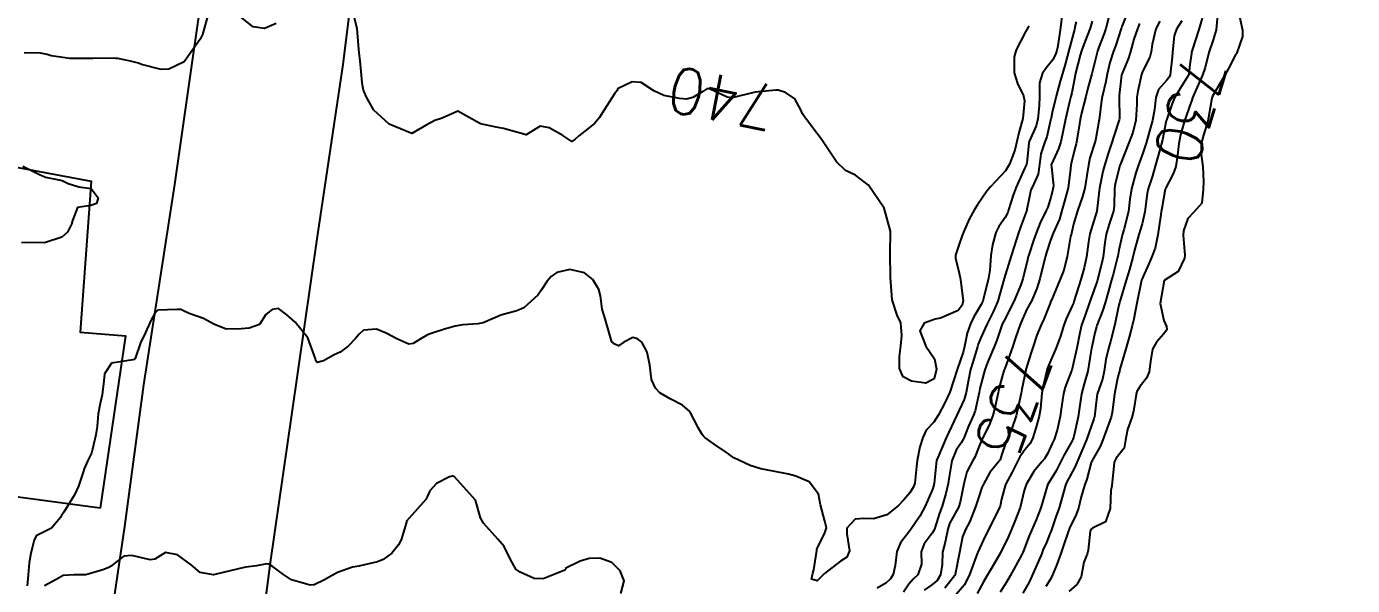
# Model space of a CAD drawing. Header units: metres. Extents: x 318500 to 325275, y 7408834 to 7428799.
# Drawn here: x 323706.7 to 323822.7, y 7420211.5 to 7420260.4 of the extents above; entities that cross this region are included whole.
import ezdxf
from ezdxf.enums import TextEntityAlignment as Align

# ---------------------------------------------------------------- set-up
doc = ezdxf.new("R2010")
doc.units = ezdxf.units.M
doc.header["$MEASUREMENT"] = 0
for name, color, linetype in [('Cotas', 45, 'Continuous'), ('Curvas de Nivel 1m', 11, 'Continuous'), ('Curvas de Nivel 5m', 15, 'Continuous'), ('Edificações', 30, 'Continuous'), ('Linha Férrea', 20, 'Continuous'), ('Vias Primárias', 230, 'Continuous')]:
    doc.layers.add(name, color=color, linetype=linetype)
doc.styles.add('Style-STANDARD', font='STANDARD.shx')

msp = doc.modelspace()

# ---------------------------------------------------------------- linework, layer by layer
at = {"layer": 'Curvas de Nivel 1m', "flags": 128}
for points, elevation in [([(323797.32, 7420261.49), (323797.16, 7420260.26), (323796.93, 7420258.68), (323796.84, 7420258.27), (323796.76, 7420258.01), (323796.5, 7420257.44), (323795.97, 7420256.8), (323795.59, 7420256.28), (323795.33, 7420255.42), (323795.31, 7420254.28), (323795.29, 7420253.43), (323795.17, 7420252.28), (323795.03, 7420251.68), (323794.41, 7420250.29), (323794.4, 7420250.15), (323794.22, 7420248.44), (323794.18, 7420248.29), (323794.01, 7420247.93), (323793.27, 7420246.31), (323793.03, 7420245.62), (323792.62, 7420244.32), (323792.54, 7420244.1), (323792.31, 7420243.65), (323791.77, 7420242.86), (323791.5, 7420242.33), (323791.21, 7420241.27), (323791.06, 7420240.34), (323790.97, 7420239.06), (323790.86, 7420238.34), (323790.43, 7420236.56), (323790.36, 7420236.35), (323790.21, 7420236.04), (323789.59, 7420234.96), (323789.29, 7420234.36), (323789, 7420233.54), (323788.76, 7420232.36), (323788.63, 7420231.88), (323788.13, 7420230.37), (323787.49, 7420228.38), (323787.04, 7420227.44), (323786.5, 7420226.39), (323786.07, 7420225.75), (323785.42, 7420225.05), (323785.12, 7420224.41), (323784.86, 7420223.59), (323784.61, 7420222.41), (323784.56, 7420221.87), (323784.41, 7420220.42), (323784.31, 7420220.1), (323783.99, 7420219.57), (323783.44, 7420218.97), (323782.96, 7420218.44), (323781.96, 7420217.65), (323780.8, 7420217.31), (323779.96, 7420217.33), (323779.18, 7420217.26), (323778.47, 7420216.49), (323778.47, 7420215.97), (323778.7, 7420214.49), (323778.46, 7420213.95), (323777.91, 7420213.58), (323776.52, 7420212.52), (323775.88, 7420211.86), (323775.38, 7420212.03), (323775.5, 7420212.54), (323775.59, 7420212.84), (323775.83, 7420214.53), (323775.84, 7420214.61), (323775.92, 7420214.85), (323776.5, 7420215.97), (323776.68, 7420216.52), (323776.53, 7420217.1), (323776.16, 7420218.53), (323775.98, 7420219.45), (323775.18, 7420220.54), (323774.01, 7420221.04), (323773.36, 7420221.21), (323772.01, 7420221.47), (323770.95, 7420221.66), (323770.02, 7420221.96), (323768.59, 7420222.63), (323768.26, 7420222.86), (323768.03, 7420223.04), (323766.87, 7420223.82), (323766.05, 7420224.41), (323765.91, 7420224.53), (323765.81, 7420224.66), (323765.5, 7420225.22), (323764.72, 7420226.68), (323764.09, 7420227.23), (323763.02, 7420227.79), (323762.1, 7420228.31), (323761.73, 7420228.72), (323761.37, 7420229.48), (323761.23, 7420230.73), (323761, 7420231.88), (323760.52, 7420232.74), (323760.16, 7420233.05), (323759.74, 7420233.17), (323758.96, 7420232.76), (323758.48, 7420232.44), (323758.16, 7420232.57), (323757.91, 7420232.77), (323757.79, 7420233.16), (323757.31, 7420234.78), (323757.06, 7420235.65), (323756.91, 7420236.79), (323756.77, 7420237.35), (323756.23, 7420238.23), (323755.5, 7420238.81), (323754.24, 7420239.12), (323753.08, 7420238.84), (323752.6, 7420238.48), (323752.23, 7420238.09), (323751.75, 7420237.32), (323751.44, 7420236.86), (323750.2, 7420235.76), (323749.59, 7420235.49), (323748.19, 7420235.11), (323747.71, 7420234.91), (323746.65, 7420234.45), (323746.18, 7420234.36), (323744.87, 7420234.26), (323744.18, 7420234.14), (323743.26, 7420233.88), (323742.17, 7420233.53), (323741.78, 7420233.38), (323741.12, 7420233), (323740.53, 7420232.63), (323740.15, 7420232.58), (323739.08, 7420233.03), (323738.17, 7420233.54), (323737.32, 7420233.9), (323736.17, 7420233.8), (323735.79, 7420233.44), (323735.47, 7420233.07), (323734.82, 7420232.41), (323734.14, 7420231.88), (323733.61, 7420231.63), (323732.67, 7420231.11), (323732.13, 7420230.98), (323732.01, 7420231.12), (323731.97, 7420231.29), (323731.3, 7420233.13), (323730.18, 7420234.5), (323729.47, 7420235.15), (323728.73, 7420235.69), (323728.19, 7420235.62), (323727.62, 7420235.18), (323727.06, 7420234.3), (323726.17, 7420233.97), (323725.47, 7420233.91), (323724.17, 7420233.88), (323723.09, 7420234.33), (323722.18, 7420234.81), (323720.91, 7420235.27), (323720.41, 7420235.5), (323720.19, 7420235.6), (323719.88, 7420235.6), (323718.19, 7420235.56), (323717.92, 7420235.3), (323717.58, 7420234.71), (323716.97, 7420233.32), (323716.7, 7420232.78), (323716.18, 7420231.33), (323716.13, 7420231.24), (323716, 7420231.2), (323714.13, 7420230.92), (323713.51, 7420229.97), (323713.45, 7420229.37), (323713.3, 7420228.15), (323713.12, 7420227.37), (323712.95, 7420226.48), (323712.87, 7420225.37), (323712.76, 7420224.65), (323712.47, 7420223.38), (323712.36, 7420223.04), (323712.01, 7420222.34), (323711.72, 7420221.66), (323711.64, 7420221.39), (323711.23, 7420220.15), (323710.89, 7420219.4), (323709.95, 7420217.89), (323709.76, 7420217.6), (323709.65, 7420217.41), (323708.87, 7420216.48), (323707.93, 7420216), (323707.54, 7420215.82), (323707.35, 7420215.44), (323707.05, 7420214.29), (323706.92, 7420213.44), (323706.84, 7420212.4), (323706.75, 7420211.45)], 739), ([(323801.43, 7420261.32), (323801.13, 7420260.2), (323800.99, 7420259.74), (323800.51, 7420258.56), (323800.39, 7420258.21), (323800.01, 7420256.69), (323799.89, 7420256.22), (323799.59, 7420255.09), (323799.37, 7420254.23), (323798.99, 7420252.79), (323798.87, 7420252.23), (323798.81, 7420251.85), (323798.55, 7420250.24), (323798.52, 7420250.11), (323798.39, 7420249.56), (323798.12, 7420248.49), (323798.07, 7420248.24), (323798.04, 7420247.92), (323797.82, 7420246.25), (323797.5, 7420245.08), (323797.29, 7420244.26), (323797.07, 7420243.5), (323796.51, 7420242.27), (323796.28, 7420241.68), (323795.95, 7420240.59), (323795.86, 7420240.27), (323795.52, 7420239.01), (323795.34, 7420238.28), (323795.08, 7420237.43), (323794.59, 7420236.29), (323794.46, 7420236.04), (323794.2, 7420235.57), (323793.62, 7420234.3), (323793.26, 7420233.22), (323792.96, 7420232.31), (323792.28, 7420230.45), (323792.24, 7420230.32), (323792.21, 7420230.24), (323792.13, 7420229.96), (323791.78, 7420228.66), (323791.7, 7420228.32), (323791.41, 7420227), (323791.24, 7420226.33), (323790.92, 7420225.48), (323790.33, 7420224.34), (323790.24, 7420224.16), (323790.05, 7420223.64), (323789.68, 7420222.7), (323789.47, 7420222.35), (323788.96, 7420221.41), (323788.71, 7420220.36), (323788.37, 7420218.75), (323788.27, 7420218.37), (323788.18, 7420218.16), (323787.97, 7420217.82), (323787.46, 7420216.88), (323787.31, 7420216.38), (323787.06, 7420215.26), (323786.84, 7420214.39), (323786.81, 7420213.29), (323786.66, 7420212.39), (323786.37, 7420211.91), (323785.89, 7420211.53), (323785.23, 7420211.06)], 736), ([(323809.55, 7420261.09), (323809.27, 7420260.1), (323808.68, 7420258.28), (323808.63, 7420258.11), (323808.61, 7420258.01), (323808.49, 7420257.04), (323808.4, 7420256.2), (323808.36, 7420256.11), (323807.64, 7420254.95), (323807.14, 7420254.12), (323806.93, 7420253.64), (323806.43, 7420252.17), (323806.42, 7420252.13), (323806.08, 7420250.46), (323805.99, 7420250.14), (323805.84, 7420249.58), (323805.45, 7420248.14), (323805.2, 7420247.31), (323804.83, 7420246.15), (323804.75, 7420245.75), (323804.54, 7420244.16), (323804.31, 7420243.09), (323804.03, 7420242.16), (323803.65, 7420240.8), (323803.48, 7420240.17), (323803.19, 7420239.11), (323802.91, 7420238.18), (323802.34, 7420236.31), (323802.31, 7420236.19), (323802.3, 7420236.11), (323802.21, 7420235.72), (323801.94, 7420234.45), (323801.88, 7420234.19), (323801.54, 7420232.82), (323801.37, 7420232.2), (323801.12, 7420231.23), (323800.98, 7420230.2), (323800.83, 7420229.5), (323800.38, 7420228.21), (323800.33, 7420227.99), (323800.13, 7420226.21), (323800.12, 7420226.17), (323800.08, 7420226.05), (323799.44, 7420224.22), (323799.03, 7420223.24), (323798.6, 7420222.23), (323798.42, 7420221.83), (323798.01, 7420221.06), (323797.71, 7420220.53), (323797.59, 7420220.24), (323797.25, 7420218.99), (323797.04, 7420218.25), (323796.76, 7420217.46), (323796.35, 7420216.26), (323796.24, 7420215.97), (323795.93, 7420215.23), (323795.63, 7420214.56), (323795.52, 7420214.27), (323795.24, 7420213.6), (323794.66, 7420212.28), (323794.41, 7420211.76), (323793.88, 7420210.8)], 731), ([(323812.68, 7420261.92), (323813.09, 7420260.04), (323813.08, 7420259.49), (323812.58, 7420258.05), (323812.55, 7420258.01), (323812.51, 7420257.95), (323811.85, 7420256.7), (323811.5, 7420256.06), (323810.46, 7420254.26), (323810.4, 7420254.08), (323810.12, 7420252.4), (323810.04, 7420252.09), (323809.66, 7420250.85), (323809.46, 7420250.09), (323809.46, 7420249.16), (323809.63, 7420248.09), (323809.66, 7420246.79), (323809.65, 7420246.09), (323809.52, 7420244.9), (323808.8, 7420244.1), (323808.31, 7420243.56), (323807.93, 7420242.49), (323807.89, 7420242.11), (323808.03, 7420240.35), (323808.02, 7420240.11), (323807.45, 7420238.92), (323806.24, 7420238.13), (323805.89, 7420236.13), (323806.2, 7420234.65), (323806.45, 7420234.13), (323806.48, 7420233.83), (323806.18, 7420233.45), (323805.56, 7420232.74), (323805.22, 7420232.14), (323805.05, 7420231.05), (323804.93, 7420230.15), (323804.68, 7420229.6), (323804.12, 7420228.9), (323803.85, 7420228.42), (323803.78, 7420228.16), (323803.55, 7420226.71), (323803.4, 7420226.17), (323803.01, 7420225.12), (323802.85, 7420224.18), (323802.74, 7420223.48), (323802.04, 7420222.61), (323801.9, 7420222.32), (323801.87, 7420222.19), (323801.69, 7420220.49), (323801.64, 7420220.19), (323801.58, 7420219.77), (323801.52, 7420218.19), (323801.11, 7420217.04), (323799.95, 7420216.49), (323799.81, 7420216.35), (323799.77, 7420216.21), (323799.59, 7420214.55), (323799.49, 7420214.22), (323799.21, 7420213.52), (323798.97, 7420212.22), (323798.58, 7420211.54), (323797.88, 7420210.94)], 729), ([(323798.54, 7420260.77), (323798.43, 7420260.34), (323798.42, 7420260.24), (323798.39, 7420260.1), (323797.88, 7420258.25), (323797.59, 7420257.16), (323797.33, 7420256.26), (323797.14, 7420255.59), (323796.77, 7420254.27), (323796.44, 7420252.84), (323796.35, 7420252.35), (323796.33, 7420252.27), (323795.96, 7420250.72), (323795.8, 7420250.28), (323795.44, 7420249.22), (323795.33, 7420248.28), (323795.21, 7420247.43), (323794.67, 7420246.29), (323794.57, 7420246.07), (323794.33, 7420244.9), (323794.23, 7420244.38), (323794.21, 7420244.29), (323793.7, 7420242.9), (323793.48, 7420242.3), (323793.1, 7420241.13), (323792.85, 7420240.31), (323792.24, 7420238.32), (323791.67, 7420236.33), (323791.27, 7420235.41), (323790.74, 7420234.34), (323790.57, 7420233.96), (323790.17, 7420233.07), (323789.96, 7420232.56), (323789.89, 7420232.35), (323789.48, 7420231.01), (323789.3, 7420230.35), (323789.08, 7420229.32), (323788.91, 7420228.36), (323788.72, 7420227.74), (323788.08, 7420226.37), (323787.16, 7420224.38), (323786.51, 7420222.86), (323786.32, 7420222.4), (323786.27, 7420222.15), (323786.11, 7420220.4), (323786, 7420219.94), (323785.53, 7420218.86), (323785.31, 7420218.41), (323784.84, 7420217.53), (323784.09, 7420216.42), (323784.04, 7420216.33), (323783.95, 7420216.22), (323783.15, 7420215.21), (323782.85, 7420214.44), (323782.68, 7420213.22), (323782.52, 7420212.44), (323782.3, 7420212.04), (323781.89, 7420211.68), (323781.12, 7420211.22)], 738), ([(323799.94, 7420260.82), (323799.76, 7420260.22), (323799.3, 7420259.01), (323799, 7420258.23), (323798.89, 7420257.85), (323798.48, 7420256.29), (323798.47, 7420256.25), (323798.15, 7420254.55), (323798.08, 7420254.25), (323797.96, 7420253.76), (323797.6, 7420252.25), (323797.4, 7420251.27), (323797.18, 7420250.26), (323796.98, 7420249.67), (323796.37, 7420248.33), (323796.35, 7420248.29), (323796.35, 7420248.27), (323796.37, 7420248.07), (323796.54, 7420246.46), (323796.53, 7420246.27), (323796.49, 7420246.12), (323796.34, 7420245.53), (323796.04, 7420244.56), (323795.92, 7420244.27), (323795.38, 7420243.2), (323795.02, 7420242.28), (323794.84, 7420241.73), (323794.35, 7420240.29), (323794.33, 7420240.23), (323794.26, 7420239.94), (323793.87, 7420238.3), (323793.7, 7420237.77), (323793.07, 7420236.31), (323792.19, 7420234.6), (323792.07, 7420234.32), (323791.58, 7420232.92), (323791.35, 7420232.33), (323790.78, 7420230.97), (323790.54, 7420230.34), (323790.45, 7420230.01), (323790.11, 7420228.69), (323790.04, 7420228.34), (323789.69, 7420226.74), (323789.55, 7420226.35), (323789.11, 7420225.4), (323788.69, 7420224.36), (323788.48, 7420223.94), (323788.04, 7420223.29), (323787.64, 7420222.38), (323787.42, 7420220.97), (323787.34, 7420220.38), (323787.13, 7420219.52), (323786.8, 7420218.39), (323786.58, 7420217.78), (323786.13, 7420216.4), (323786.08, 7420216.27), (323785.94, 7420216.05), (323785.23, 7420215.11), (323784.97, 7420214.41), (323784.99, 7420213.33), (323784.69, 7420212.41), (323784.28, 7420212.03), (323783.89, 7420211.57), (323783.42, 7420210.88)], 737), ([(323804.08, 7420260.62), (323803.89, 7420260.17), (323803.59, 7420259.25), (323803.3, 7420258.18), (323803.1, 7420257.59), (323802.52, 7420256.19), (323802.51, 7420256.16), (323802.48, 7420255.87), (323802.3, 7420254.34), (323802.29, 7420254.19), (323802.31, 7420252.31), (323802.29, 7420252.19), (323801.82, 7420250.78), (323801.64, 7420250.2), (323801.33, 7420249.26), (323801, 7420248.2), (323800.88, 7420247.69), (323800.58, 7420246.21), (323800.55, 7420246), (323800.35, 7420244.21), (323800.34, 7420244.19), (323800.32, 7420244.12), (323799.73, 7420242.22), (323799.61, 7420241.54), (323799.44, 7420240.22), (323799.23, 7420239.25), (323798.95, 7420238.23), (323798.37, 7420236.39), (323798.32, 7420236.24), (323798.29, 7420236.17), (323798.22, 7420235.98), (323797.66, 7420234.79), (323797.45, 7420234.25), (323797.16, 7420233.27), (323796.77, 7420232.26), (323796.15, 7420230.77), (323796, 7420230.41), (323795.96, 7420230.27), (323795.61, 7420228.79), (323795.53, 7420228.28), (323795.41, 7420226.96), (323795.3, 7420226.28), (323795.01, 7420225.23), (323794.7, 7420224.28), (323794.47, 7420223.86), (323794.05, 7420223.33), (323793.61, 7420222.72), (323793.41, 7420222.3), (323792.94, 7420221.38), (323792.36, 7420220.31), (323791.99, 7420219.03), (323791.89, 7420218.41), (323791.86, 7420218.32), (323791.22, 7420217.06), (323790.86, 7420216.33), (323790.55, 7420215.72), (323789.92, 7420214.38), (323789.91, 7420214.35), (323789.89, 7420214.32), (323789.18, 7420212.35), (323788.74, 7420211.5), (323787.87, 7420210.48)], 734), ([(323805.84, 7420260.84), (323805.51, 7420260.15), (323805.17, 7420258.8), (323805.1, 7420258.15), (323804.98, 7420257.67), (323804.49, 7420256.72), (323804.31, 7420256.34), (323804.25, 7420256.16), (323803.92, 7420254.71), (323803.85, 7420254.17), (323803.84, 7420253.56), (323803.74, 7420252.17), (323803.49, 7420251.1), (323803.15, 7420250.18), (323802.37, 7420248.26), (323802.35, 7420248.21), (323802.34, 7420248.19), (323801.95, 7420246.6), (323801.89, 7420246.19), (323801.86, 7420244.66), (323801.79, 7420244.2), (323801.43, 7420243.07), (323801.17, 7420242.2), (323801.03, 7420241.46), (323800.89, 7420240.2), (323800.79, 7420239.68), (323800.4, 7420238.21), (323800.36, 7420238.08), (323800.23, 7420237.68), (323799.71, 7420236.22), (323799.31, 7420235.12), (323799.01, 7420234.23), (323798.85, 7420233.56), (323798.59, 7420232.23), (323798.14, 7420230.31), (323798.12, 7420230.24), (323797.57, 7420228.8), (323797.42, 7420228.25), (323797.25, 7420227.1), (323797.13, 7420226.25), (323796.87, 7420225.06), (323796.6, 7420224.25), (323796.43, 7420223.88), (323796.04, 7420223.04), (323795.76, 7420222.54), (323795.53, 7420222.27), (323794.84, 7420221.45), (323794.15, 7420220.29), (323793.99, 7420219.77), (323793.64, 7420218.3), (323793.18, 7420217.09), (323792.84, 7420216.31), (323792.57, 7420215.68), (323791.92, 7420214.32), (323791.18, 7420213.06), (323790.74, 7420212.33), (323790.43, 7420211.8), (323789.88, 7420210.76)], 733), ([(323807.79, 7420260.87), (323807.31, 7420260.12), (323807.1, 7420259.55), (323806.97, 7420258.13), (323806.94, 7420257.69), (323806.76, 7420256.13), (323806.68, 7420255.93), (323806.47, 7420255.67), (323805.75, 7420254.85), (323805.5, 7420254.14), (323805.38, 7420253.09), (323805.21, 7420252.15), (323805.05, 7420251.52), (323804.65, 7420250.16), (323804.39, 7420249.37), (323803.96, 7420248.17), (323803.75, 7420247.55), (323803.36, 7420246.17), (323803.24, 7420245.27), (323803.12, 7420244.18), (323802.7, 7420242.58), (323802.58, 7420242.19), (323802.52, 7420241.96), (323802.28, 7420240.79), (323802.18, 7420240.28), (323802.16, 7420240.19), (323801.76, 7420238.68), (323801.63, 7420238.2), (323801.32, 7420237.11), (323801.07, 7420236.2), (323800.87, 7420235.54), (323800.35, 7420234.21), (323800.31, 7420234.09), (323800.18, 7420233.58), (323799.92, 7420232.46), (323799.86, 7420232.21), (323799.81, 7420231.87), (323799.56, 7420230.22), (323799.24, 7420229.11), (323799.01, 7420228.23), (323798.89, 7420227.43), (323798.72, 7420226.23), (323798.32, 7420224.49), (323798.24, 7420224.24), (323798.19, 7420224.11), (323798.05, 7420223.86), (323797.46, 7420222.83), (323797.16, 7420222.25), (323796.77, 7420221.5), (323796.03, 7420220.26), (323796.02, 7420220.24), (323796, 7420220.15), (323795.43, 7420218.27), (323795.03, 7420217.2), (323794.62, 7420216.28), (323794.42, 7420215.81), (323793.92, 7420214.49), (323793.87, 7420214.35), (323793.84, 7420214.29), (323793.75, 7420214.13), (323792.77, 7420212.31), (323792.44, 7420211.76), (323791.88, 7420210.89)], 732), ([(323758.69, 7420210.76), (323758.98, 7420211.86), (323758.64, 7420212.76), (323757.9, 7420213.48), (323756.84, 7420213.85), (323755.91, 7420213.82), (323755.13, 7420213.58), (323753.89, 7420212.98), (323753.84, 7420212.87), (323753.78, 7420212.82), (323751.88, 7420212.06), (323751.12, 7420212.09), (323749.89, 7420212.62), (323749.5, 7420212.88), (323749, 7420213.79), (323748.47, 7420214.89), (323747.93, 7420215.51), (323746.67, 7420216.92), (323746.42, 7420217.39), (323745.97, 7420218.93), (323744.13, 7420220.96), (323744, 7420221.04), (323743.92, 7420221.04), (323743.69, 7420220.96), (323742.56, 7420220.4), (323741.98, 7420219.74), (323741.75, 7420219.21), (323741.63, 7420218.99), (323739.95, 7420217.08), (323739.93, 7420217.01), (323739.48, 7420215.47), (323739.25, 7420215.02), (323738.65, 7420214.28), (323737.9, 7420213.74), (323737.4, 7420213.54), (323735.89, 7420213.19), (323735.78, 7420213.17), (323735.21, 7420213.07), (323733.89, 7420212.59), (323732.71, 7420211.94), (323731.87, 7420211.52), (323731.5, 7420211.5), (323729.88, 7420211.97), (323729.16, 7420212.43), (323728.17, 7420213.17), (323727.89, 7420213.34), (323727.7, 7420213.36), (323726.81, 7420213.19), (323725.89, 7420213.06), (323725.72, 7420213.04), (323723.88, 7420212.6), (323723.05, 7420212.4), (323721.88, 7420212.61), (323721.1, 7420213.26), (323719.9, 7420214.14), (323718.84, 7420214.35), (323717.9, 7420213.77), (323717.5, 7420213.7), (323715.9, 7420214.1), (323715.21, 7420214.02), (323714.32, 7420213.35), (323714.08, 7420213.16), (323713.89, 7420213.05), (323713.36, 7420212.83), (323711.88, 7420212.39), (323710.87, 7420212.39), (323709.88, 7420212.34), (323709.29, 7420212), (323708.26, 7420211.43)], 738)]:
    msp.add_lwpolyline(points, dxfattribs=dict(at, elevation=elevation))
at = {"layer": 'Curvas de Nivel 5m', "flags": 128}
for points, elevation in [([(323722.53, 7420261.25), (323722.09, 7420259.67), (323721.88, 7420259.26), (323720.48, 7420257.28), (323719.13, 7420256.63), (323718.47, 7420256.61), (323716.75, 7420257.05), (323716.48, 7420257.14), (323715.79, 7420257.34), (323714.67, 7420257.55), (323714.48, 7420257.57), (323714.27, 7420257.58), (323712.48, 7420257.55), (323710.63, 7420257.55), (323710.48, 7420257.56), (323708.85, 7420257.8), (323708.48, 7420257.91), (323707.91, 7420258.02), (323706.49, 7420258.06)], 740), ([(323728.52, 7420260.62), (323727.5, 7420260.2), (323726.52, 7420260.33), (323725.4, 7420261.21)], 740), ([(323794.39, 7420260.43), (323794.32, 7420260.29), (323794.11, 7420259.88), (323793.29, 7420258.31), (323793.1, 7420257.72), (323793.1, 7420256.31), (323793.41, 7420255.37), (323793.92, 7420254.3), (323794.02, 7420253.87), (323793.87, 7420252.3), (323793.55, 7420251.17), (323793.34, 7420250.31), (323793.17, 7420249.53), (323792.71, 7420248.31), (323792.36, 7420247.73), (323791.03, 7420246.34), (323790.72, 7420245.97), (323790.34, 7420245.41), (323789.91, 7420244.77), (323789.65, 7420244.36), (323789.16, 7420243.51), (323788.66, 7420242.37), (323788.56, 7420242.09), (323788.28, 7420241.32), (323787.97, 7420240.37), (323787.97, 7420240.08), (323788.25, 7420239.05), (323788.39, 7420238.37), (323788.42, 7420238.19), (323788.65, 7420236.37), (323788.57, 7420236), (323788.2, 7420235.51), (323786.66, 7420234.86), (323786.19, 7420234.75), (323785.24, 7420234.41), (323784.84, 7420233.75), (323785.38, 7420232.41), (323786.14, 7420231.29), (323786.32, 7420230.4), (323786.12, 7420229.53), (323785.38, 7420229.15), (323784.12, 7420229.35), (323783.4, 7420229.71), (323783.08, 7420230.44), (323783.08, 7420231.51), (323783.2, 7420232.43), (323783.28, 7420233.33), (323783.19, 7420234.43), (323782.87, 7420235.11), (323782.44, 7420236.45), (323782.29, 7420238.4), (323782.29, 7420238.45), (323782.27, 7420240.45), (323782.29, 7420242.45), (323781.73, 7420244.46), (323780.35, 7420246.48), (323779.21, 7420247.35), (323778.36, 7420247.77), (323777.56, 7420248.52), (323776.4, 7420250.27), (323776.21, 7420250.53), (323775.55, 7420251.4), (323774.71, 7420252.56), (323774.6, 7420252.73), (323774.44, 7420253.08), (323773.91, 7420254.04), (323773.09, 7420254.58), (323772.45, 7420254.78), (323772.26, 7420254.78), (323770.45, 7420254.61), (323768.44, 7420254.13), (323767.98, 7420254.18), (323767, 7420254.66), (323766.45, 7420254.9), (323766.22, 7420254.9), (323765.87, 7420254.68), (323764.99, 7420254.14), (323764.44, 7420254.01), (323763.81, 7420254.07), (323762.45, 7420254.34), (323761.57, 7420254.73), (323760.46, 7420255.45), (323759.69, 7420255.52), (323758.45, 7420254.95), (323758.39, 7420254.84), (323758.36, 7420254.77), (323758.15, 7420254.48), (323757.06, 7420252.79), (323756.82, 7420252.4), (323756.42, 7420251.9), (323755.81, 7420251.4), (323755.01, 7420250.81), (323754.7, 7420250.51), (323754.39, 7420250.31), (323753.62, 7420250.83), (323752.41, 7420251.49), (323751.64, 7420251.63), (323750.4, 7420250.88), (323748.41, 7420251.44), (323747.77, 7420251.55), (323746.41, 7420251.85), (323744.43, 7420252.96), (323743.06, 7420252.34), (323742.42, 7420252.13), (323741.67, 7420251.73), (323740.4, 7420251.01), (323738.41, 7420251.83), (323737.08, 7420253.05), (323736.44, 7420254.17), (323736.18, 7420254.8), (323736.11, 7420255.07), (323736.06, 7420255.47), (323735.92, 7420257.07), (323735.77, 7420258.35), (323735.72, 7420259.07), (323735.62, 7420260.18), (323735.39, 7420261.08)], 740), ([(323803.05, 7420261.68), (323802.53, 7420260.35), (323802.49, 7420260.23), (323802.48, 7420260.19), (323801.99, 7420258.72), (323801.8, 7420258.2), (323801.48, 7420257.22), (323801.25, 7420256.2), (323801.12, 7420255.55), (323800.81, 7420254.21), (323800.76, 7420253.9), (323800.54, 7420252.21), (323800.52, 7420252.11), (323800.42, 7420251.57), (323800.21, 7420250.41), (323800.16, 7420250.21), (323799.74, 7420248.86), (323799.6, 7420248.22), (323799.46, 7420247.32), (323799.28, 7420246.23), (323799.09, 7420245.48), (323798.64, 7420244.24), (323798.3, 7420243.07), (323798.15, 7420242.39), (323798.11, 7420242.24), (323798.03, 7420241.98), (323797.74, 7420240.25), (323797.44, 7420239.06), (323797.14, 7420238.26), (323796.37, 7420236.41), (323796.3, 7420236.27), (323796.28, 7420236.21), (323796.22, 7420236.06), (323795.7, 7420234.77), (323795.47, 7420234.28), (323795.09, 7420233.37), (323794.73, 7420232.28), (323794.6, 7420231.84), (323794.14, 7420230.36), (323794.12, 7420230.29), (323793.78, 7420228.63), (323793.71, 7420228.3), (323793.44, 7420226.95), (323793.27, 7420226.3), (323792.86, 7420225.1), (323792.53, 7420224.31), (323792.39, 7420223.98), (323792.04, 7420222.95), (323791.88, 7420222.47), (323791.78, 7420222.32), (323790.99, 7420221.35), (323790.41, 7420220.34), (323790.29, 7420220.04), (323789.99, 7420219.14), (323789.73, 7420218.34), (323789.24, 7420217.07), (323788.84, 7420216.36), (323788.58, 7420215.72), (323788.33, 7420214.36), (323787.95, 7420212.42), (323787.94, 7420212.37), (323787.92, 7420212.34), (323787.9, 7420212.31), (323787.04, 7420211.22)], 735), ([(323810.93, 7420261.7), (323810.77, 7420260.08), (323810.52, 7420259.19), (323810.15, 7420258.09), (323809.81, 7420256.77), (323809.6, 7420256.09), (323808.89, 7420254.53), (323808.71, 7420254.11), (323808.65, 7420253.91), (323808.45, 7420253.36), (323808.12, 7420252.43), (323808.02, 7420252.11), (323807.65, 7420250.88), (323807.51, 7420250.12), (323807.41, 7420249.1), (323807.24, 7420248.12), (323807.03, 7420247.46), (323806.35, 7420246.2), (323806.33, 7420246.15), (323806.32, 7420246.13), (323806.03, 7420244.43), (323805.97, 7420244.14), (323805.9, 7420243.72), (323805.68, 7420242.14), (323805.44, 7420240.98), (323805.13, 7420240.15), (323804.86, 7420239.55), (323804.24, 7420238.16), (323803.83, 7420236.17), (323803.58, 7420234.79), (323803.43, 7420234.17), (323803.16, 7420233.19), (323802.87, 7420232.18), (323802.35, 7420230.4), (323802.31, 7420230.19), (323802.27, 7420230.05), (323802.13, 7420229.42), (323801.93, 7420228.38), (323801.89, 7420228.19), (323801.68, 7420226.6), (323801.59, 7420226.19), (323801.19, 7420225.07), (323800.87, 7420224.2), (323800.63, 7420223.63), (323800.04, 7420222.61), (323799.9, 7420222.34), (323799.85, 7420222.21), (323799.46, 7420220.77), (323799.27, 7420220.22), (323798.98, 7420219.22), (323798.75, 7420218.23), (323798.53, 7420217.67), (323797.95, 7420216.48), (323797.88, 7420216.31), (323797.86, 7420216.24), (323797.37, 7420214.8), (323797.18, 7420214.25), (323796.85, 7420213.31), (323796.39, 7420212.26), (323796.22, 7420211.93), (323795.89, 7420211.39)], 730), ([(323706.35, 7420248.15), (323707.75, 7420247.45), (323708.34, 7420247.19), (323709.82, 7420246.9), (323710.33, 7420246.64), (323711.26, 7420246.33), (323712.33, 7420246.18), (323712.95, 7420245.37), (323712.8, 7420244.89), (323712.31, 7420244.69), (323711.16, 7420244.54), (323710.72, 7420243.4), (323710.63, 7420243.06), (323710.27, 7420242.38), (323709.77, 7420241.92), (323708.26, 7420241.44), (323706.26, 7420241.46)], 740)]:
    msp.add_lwpolyline(points, dxfattribs=dict(at, elevation=elevation))
at = {"layer": 'Edificações'}
msp.add_lwpolyline([(323713.12, 7420218.22), (323695.48, 7420220.6), (323699.22, 7420249.29), (323712.33, 7420246.83), (323711.38, 7420233.63), (323715.35, 7420233.31), (323713.12, 7420218.22)], close=True, dxfattribs=at)
at = {"layer": 'Linha Férrea'}
for points in [[(323843.71, 7420529.86, -0.339852), (323771.4, 7420065.59), (323704.49, 7420002.47, 0.137972), (323573.12, 7419776.14), (323569.02, 7419760.26, 0.009911), (323565.27, 7419744.04), (323557.57, 7419705.29), (323544.41, 7419647.35), (323509.55, 7419502.3), (323475.42, 7419363.32), (323454.17, 7419264.77, -0.048865), (323374.49, 7419022.07), (323336.22, 7418936.84), (323318.17, 7418898.23), (323303.7, 7418864.83, 0.016709)], [(323303.7, 7418864.83), (323318.17, 7418898.23), (323336.22, 7418936.84), (323374.49, 7419022.07, 0.048865), (323454.17, 7419264.77), (323475.42, 7419363.32), (323509.55, 7419502.3), (323544.41, 7419647.35), (323557.57, 7419705.29), (323565.27, 7419744.04, -0.009911), (323569.02, 7419760.26), (323573.12, 7419776.14, -0.137972), (323704.49, 7420002.47), (323771.4, 7420065.59, 0.339852), (323843.71, 7420529.86, 0.104587)], [(323840.15, 7420527.89, -0.339824), (323768.6, 7420068.54), (323704.14, 7420007.76, 0.140169), (323569.28, 7419777.13), (323565.15, 7419761.39, -0.000234), (323561.23, 7419744.64), (323553.45, 7419705.87), (323540.36, 7419648.04), (323505.53, 7419503.28), (323471.39, 7419364.25), (323450.12, 7419265.65, -0.047372), (323375.49, 7419034.63), (323347.08, 7418970.2), (323316.21, 7418903.38), (323295.96, 7418857.36)], [(323295.96, 7418857.36), (323316.21, 7418903.38), (323347.08, 7418970.2), (323375.49, 7419034.63, 0.047372), (323450.12, 7419265.65), (323471.39, 7419364.25), (323505.53, 7419503.28), (323540.36, 7419648.04), (323553.45, 7419705.87), (323561.23, 7419744.64, 0.000234), (323565.15, 7419761.39), (323569.28, 7419777.13, -0.140169), (323704.14, 7420007.76), (323768.6, 7420068.54, 0.339824), (323840.15, 7420527.89, 0.098634)]]:
    msp.add_lwpolyline(points, format="xyb", dxfattribs=at)
at = {"layer": 'Vias Primárias'}
for points in [[(323415.83, 7419583.3), (323419.05, 7419572.75), (323421.03, 7419562.09), (323421.35, 7419557.37), (323421.62, 7419546.02), (323420.65, 7419534.77), (323419.85, 7419529.55), (323419.49, 7419524.99, 0.238184), (323422.13, 7419522.67), (323425.33, 7419521.77), (323439.38, 7419519.04), (323447.04, 7419517.34, 0.392019), (323449.51, 7419518.78), (323449.89, 7419520.08), (323454.11, 7419536.78), (323456.93, 7419548.51), (323462.14, 7419572.41), (323463.2, 7419579.6, 0.075507), (323463.15, 7419593.44, 0), (323461.93, 7419601.3, 0.173993), (323443.83, 7419629.61, 0.279998), (323404.32, 7419640.18, 0.277838)], [(323934.92, 7420316.78, 0), (323936.24, 7420308.85)], [(323715.64, 7420145.55, 0), (323709.04, 7420132.94)], [(323939.28, 7420278.62, 0), (323933.27, 7420270.92)], [(323840.74, 7420005.61, 0), (323839.68, 7420001, -0.226003)], [(323831.09, 7420001.79, 0), (323833.84, 7420008.44, 0.220888)]]:
    msp.add_lwpolyline(points, format="xyb", dxfattribs=at)
for points in [[(323749.46, 7420365.59), (323747.29, 7420347.97), (323744.57, 7420329.36), (323742.01, 7420311.04), (323739.44, 7420292.63), (323736.17, 7420271.6), (323734.36, 7420257.05), (323732.09, 7420241.8), (323729.88, 7420226.4), (323728.02, 7420213.47), (323726.16, 7420199.32)], [(323736.33, 7420364.8), (323735.05, 7420354.12), (323733.7, 7420344.94), (323732.35, 7420335.35), (323730.73, 7420325.68), (323729.41, 7420316.46), (323728.21, 7420306.95), (323726.78, 7420297.47), (323725.65, 7420289.75), (323724.67, 7420282.08), (323723.66, 7420275.49), (323722.8, 7420268.68), (323721.25, 7420257.78), (323719.64, 7420246.53), (323718.32, 7420238.07), (323716.93, 7420229.01), (323715.27, 7420216.63), (323713.62, 7420205.57)]]:
    msp.add_lwpolyline(points, dxfattribs=at)

# ---------------------------------------------------------------- texts
at = {"layer": 'Cotas', "style": 'Style-STANDARD'}
for s, rotation, p in [('740', 168.9481, (323767.53, 7420254.07, 740)), ('730', 253.0856, (323808.51, 7420253.03, 730)), ('735', 249.8137, (323793.01, 7420227.43, 735))]:
    msp.add_text(s, height=4, rotation=rotation, dxfattribs=at).set_placement(p, align=Align.MIDDLE_CENTER)

doc.saveas('drawing.dxf')
